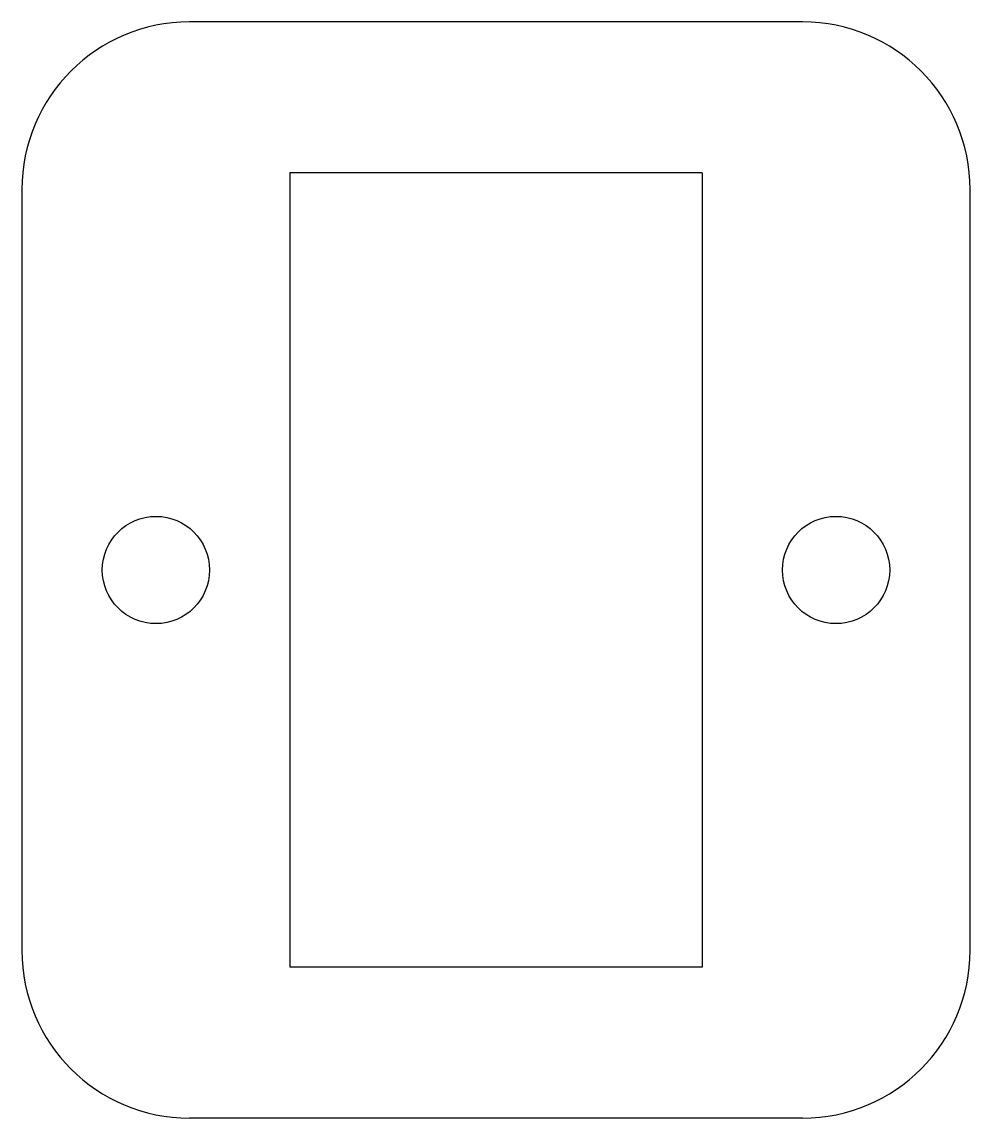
# Model space of a CAD drawing. Extents: x -14.2 to 14.2, y 37.4 to 70.1.
import ezdxf

# ---------------------------------------------------------------- set-up
doc = ezdxf.new("R2010")
doc.units = 0
doc.layers.add('MODELSKETCH_VISIBLE', color=7, linetype='CONTINUOUS')

msp = doc.modelspace()

# ---------------------------------------------------------------- linework, layer by layer
at = {"layer": 'MODELSKETCH_VISIBLE'}
for p, q in [((9.15, 70.1), (-9.15, 70.1)), ((-6.15, 65.6), (-6.15, 41.9)), ((6.15, 65.6), (-6.15, 65.6)), ((6.15, 65.6), (6.15, 41.9)), ((-14.15, 65.1), (-14.15, 42.4)), ((14.15, 42.4), (14.15, 65.1)), ((6.15, 41.9), (-6.15, 41.9)), ((9.15, 37.4), (-9.15, 37.4))]:
    msp.add_line(p, q, dxfattribs=at)
for centre in [(-10.15, 53.75), (10.15, 53.75)]:
    msp.add_circle(centre, 1.6, dxfattribs=at)
for centre, start, end in [((-9.15, 65.1), 90, 180), ((9.15, 65.1), 0, 90), ((-9.15, 42.4), 180, 270), ((9.15, 42.4), 270, 0)]:
    msp.add_arc(centre, 5, start, end, dxfattribs=at)

doc.saveas('drawing.dxf')
